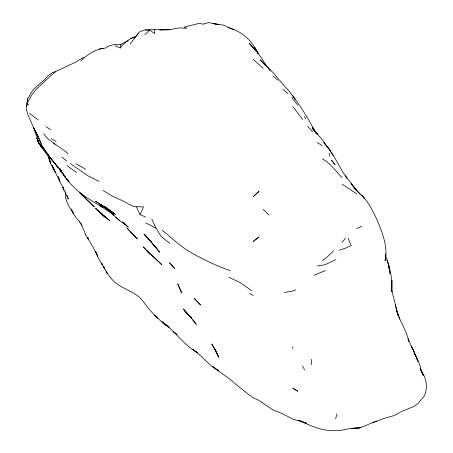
<?xml version="1.0" encoding="UTF-8"?>
<svg xmlns="http://www.w3.org/2000/svg" width="453" height="453" viewBox="0 0 453 453"><rect width="100%" height="100%" fill="white"/><g stroke="black" fill="none" stroke-linecap="round" stroke-linejoin="round"><path stroke-width="0.68" d="M36.914 136.002C37.072 146.851 49.49 152.74 50.742 163.714L48.397 156.67L50.368 162.984L55.306 172.463L53.086 167.395M65.43 191.834C64.213 201.63 71.319 209.541 75.838 217.48L80 222.004M55.617 71.523L52.016 72.859L47.695 76.059L44.326 79.802L32.735 90.187L27.758 98.697L26.37 109.281L27.758 114.371L35.243 131.478L38.29 136.749L41.331 144.088L44.587 150.192L51.189 159.031L41.829 146.67M385.35 259.614L385.831 254.201L385.107 260.968C388.079 247.1 382.689 233.522 377.468 220.911C373.34 211.817 368.969 202.542 361.754 195.441L364.688 198.759L361.381 194.977L353.742 188.001M311.171 364.784L311.681 359.388M27.758 98.697L26.54 106.302M115.272 45.742L120.204 47.967L120.991 44.371L128.25 40.742M335.616 418.742L337.015 413.861M145.651 217.066L140.068 214.597L143.505 206.919L134.116 206.647L128.624 204.127L123.737 201.257L112.593 196.308L103.052 190.436M130.238 43.816L138.403 33.414M297.604 391.177L292.74 388.034L297.644 391.132M342.032 242.304L345.526 238.284M120.204 47.967L125.13 42.452L130.577 38.528L136.194 36.076L139.179 32.106L144.36 29.972L149.779 30.125L154.711 33.635L154.711 29.451L169.569 29.773M333.629 250.843L327.247 256.913L322.315 260.696M80.838 60.957C87.355 54.479 96.07 48.714 105.413 48.097C109.853 44.609 115.583 44.281 120.991 44.371M144.852 34.581L149.779 30.125M83.879 57.101L75.838 62.084L56.115 71.336L51.189 75.311L36.399 89.15L31.846 94.932L27.004 103.42L28.692 104.932M335.956 259.558L325.124 264.688L317.219 266.013M356.822 228.555L361.754 226.285M376.539 421.086C369.903 423.385 363.697 427.066 356.822 428.47C350.101 427.451 343.793 430.871 337.106 430.333C323.312 431.919 310.764 425.911 298.703 420.203L306.268 423.102L292.74 419.127L282.882 413.895L273.017 409.903L258.233 400.05L253.301 397.83L248.374 394.342L234.484 383.125M325.509 270.605L313.872 275.265M295.798 289.761L292.185 291.211L284.529 292.479M372.338 422.87L384.212 418.34L392.672 415.984L396.828 414.24L401.737 411.381L413.346 406.703L417.893 403.634L424.325 395.962C428.125 387.434 426.432 378.17 421.211 370.628M339.399 250.164L345.701 248.108L351.092 245.532L348.051 238.08M130.577 38.528L134.988 37.322M204.003 23.641L208.935 22.65L218.793 24.66L213.023 23.511L223.725 25.181L233.555 29.705M99.434 49.003L103.811 48.426M352.275 428.362L360.933 427.666L351.443 428.402M145.413 30.017L154.711 29.451M159.637 30.153L169.496 29.7L179.36 27.843L186.636 28.329L184.286 27.118L199.077 23.369L204.003 24.269M230.294 270.662C216.919 266.053 204.167 259.937 191.857 253.006C180.804 246.947 171.897 238.102 162.219 230.271M228.652 27.797C242.14 31.365 252.678 41.234 258.233 53.867L254.569 47.497L257.791 53.12M169.835 243.34L161.223 236.54L156.002 228.165L145.555 222.814M99.054 181.359L88.465 176.087L70.425 163.731M228.799 277.213L239.648 282.332L251.783 290.656M197.842 352.842C183.703 345.118 174.841 330.888 161.8 321.59L166.749 325.373M85.696 169.196L75.838 163.658M249.858 293.516L253.301 295.469M43.686 133.635C49.7 142.735 60.408 146.296 67.961 153.771M122.486 221.998L125.13 224.286L119.615 220.719L110.345 211.896L113.726 215.062M322.315 158.941C330.65 163.023 335.509 171.245 342.032 177.474M196.67 352.021L192.463 349.422C202.129 355.441 208.522 365.548 218.793 370.826L212.395 366.375C219.405 371.941 227.072 376.551 233.799 382.479M51.189 138.533L56.115 141.585M113.205 214.507L100.481 206.007L102.933 207.576C89.235 199.62 75.617 191.251 65.979 178.301L59.57 168.295L62.848 173.799L64.938 176.387M317.389 142.559L322.315 145.815M45.985 126.614L50.555 129.666M342.032 184.161L356.822 193.958M113.227 214.303L110.345 212.095L113.794 215.175M167.553 326.132L165.838 324.954L166.88 325.673M167.927 326.398L168.975 327.117L164.569 324.603L154.711 315.141L157.763 318.233C151.5 312.581 146.546 305.815 141.393 299.218C132.519 289.931 117.916 288.216 110.402 277.338L110.362 277.287M99.575 204.988L100.481 205.628M66.636 160.991L61.993 157.219M75.877 171.97L76.195 172.197L67.05 165.679M102.01 206.766L103.029 207.525L100.985 205.855M29.587 113.312L37.961 119.864M167.848 326.217L168.946 327.06M174.977 332.915L177.168 334.614M176.223 333.872L173.612 331.845L174.428 332.491M263.159 68.29L253.301 59.536M273.017 76.138L277.949 80.266M107.831 209.745L104.258 206.811L95.555 201.347L103.675 206.449L100.481 204.394L108.386 210.118L105.413 207.661L112.174 213.629L108.312 210.164M282.882 89.388L287.808 93.703M53.533 142.984L54.938 144.213M124.36 223.669L128.261 227.112L122.48 222.01M83.227 196.189L94.326 206.857L79.564 192.61L85.696 198.374M115.764 217.247L119.615 220.719M268.091 67.48C275.203 74.337 280.877 82.52 287.808 89.586C298.08 102.401 307.213 116.228 314.563 130.928L312.457 127.163L317.009 134.06M263.159 209.331L268.991 215.203M148.29 238.318L144.02 234.127L151.602 242.095M146.313 236.336L144.852 234.835L159.637 252.14L153.222 244.195M360.135 194.241L351.086 183.839L356.822 190.605L345.288 175.809L346.964 178.261C339.637 168.103 334.903 156.296 327.123 146.449L330.118 150.413L333.04 155.419M191.177 317.83L184.286 310.503L191.319 317.966L190.096 316.641L196.313 324.433L192.565 319.371M58.137 167.468L50.351 158.244L47.514 154.196L58.137 167.468L49.462 156.766L43.097 147.401M62.842 173.108L56.801 165.906L58.505 167.769M61.257 171.37L59.841 169.841L65.73 177.825L69.128 181.557L67.033 178.975M59.354 168.703L60.209 169.632M251.33 45.628L255.934 50.94L249.36 43.346L255.934 50.94M38.431 141.087L36.874 138.114L38.392 142.384L44.637 150.158L41.019 146.2L45.447 151.126M264.66 64.705L260.237 59.836L267.451 67.055L270.271 71.121M307.525 126.093L312.457 131.636M157.769 249.92L149.779 240.232L151.444 242.185M331.964 160.73L331.528 160.232L335.073 164.626L332.174 161.008M291.925 97.525L297.666 105.09M110.345 277.27L107.214 273.414L103.233 266.081M330.118 150.413L323.833 142.655L327.247 146.636L322.315 139.773L312.457 128.561L317.389 134.213L314.478 130.979L316.97 134.111M44.637 150.158L38.392 142.384L36.852 137.582M292.74 106.483L302.598 119.45M46.665 152.61L48.301 154.683M267.349 67.118L264.337 63.16L265.435 65.153M61.047 171.268L62.763 173.844L59.066 168.001L65.345 177.321M295.367 99.513L292.74 95.736M80.957 223.34L85.696 234.858M213.516 346.658L211.772 343.969L218.793 357.287L214.801 348.991M266.075 65.521L262.021 58.805L256.37 50.685L258.233 53.867M79.235 221.262L81.874 225.43M85.424 234.45L93.205 247.349L97.689 256.143L95.555 251.528L98.981 259.354L104.819 269.105L103.692 266.636M213.867 347.196L214.428 348.125M36.399 135.804L33.715 128.006L38.29 136.749L40.017 141.444M414.172 353.13C417.49 358.668 420.152 364.631 421.273 371.013L420.129 368.113M40.306 144.649L41.24 146.432L38.392 142.384L38.109 140.402M71.183 209.15L73.324 213.289L71.512 209.745M302.598 365.911L304.626 370.05M33.715 128.006L38.012 136.908L36.399 133.55M215.096 349.614L218.663 357.066M136.41 206.964L140.068 214.597M414.138 353.176L418.068 361.477L413.17 349.676L411.047 345.99L414.24 352.304L408.028 338.81L408.81 341.466C406.737 330.854 400.163 321.964 397.071 311.698L399.688 319.122M214.728 348.77L216.511 352.615M151.84 219.184L156.002 228.165M39.298 139.513L41.331 144.088M421.171 370.679L423.261 375.554L420.712 369.433M52.157 165.441C57.214 176.783 63.329 187.701 68.227 199.156L67.163 195.215M106.483 271.443L107.214 273.414L106.54 271.579M391.585 289.96L391.896 291.857C392.915 279.461 389.676 267.264 385.633 255.668M58.782 178.052L59.887 181.2L58.041 176.206M304.614 116.234L305.594 119.031M52.084 165.538L52.956 168.125L52.429 166.155M62.893 187.293L63.896 190.271L63.035 187.078M396.618 310.271L397.162 311.97M101.885 263.612L102.287 264.875L101.987 263.555M389.399 267.644L387.072 259.835M396.624 310.384L398.249 315.996L391.692 290.005M395.237 304.926L395.577 306.154M395.729 306.777L396.33 309.28M329.212 153.205L329.784 156.296M292.74 346.647L292.887 348.363M391.902 280.475L391.33 290.894L391.902 280.475M258.935 191.511L253.301 196.528L258.935 191.511M258.856 237.095L253.301 241.387L258.856 237.095M115.272 214.303L104.756 206.523L115.272 214.303M105.577 217.44L100.487 213.137L95.555 208.154L101.489 214.105L109.779 220.702L97.786 210.549L105.577 217.44M154.286 257.621L146.704 250.617L143.329 246.868L149.779 253.918L146.704 250.617L161.8 264.665L154.286 257.621M200.515 304.926L194.144 298.267L200.515 304.926M101.834 213.907L98.114 210.362L105.413 217.327L101.834 213.907M130.923 232.259L126.857 227.916L137.333 238.946L130.923 232.259M189.218 315.803L183.522 309.048L189.218 315.803M171.415 264.807L169.496 262.7L174.682 268.612L171.415 264.807M179.36 287.383L177.78 283.901L181.687 293.029L179.36 287.383M88.193 238.861L87.848 237.536L88.193 238.861M388.985 267.406L388.38 264.773L390.18 273.788L388.985 267.406"/></g></svg>
